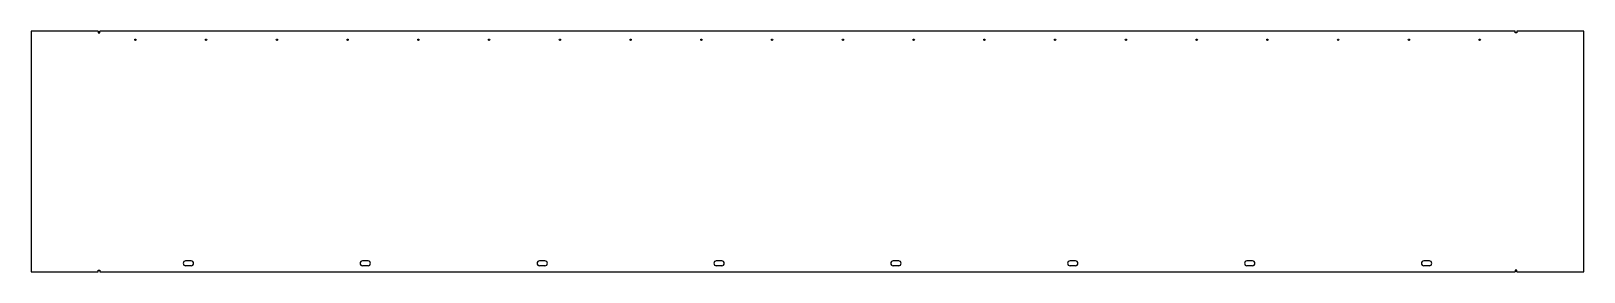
# Model space of a CAD drawing. Header units: inches. Extents: x -3879 to 627, y -680 to 18.
import ezdxf

# ---------------------------------------------------------------- set-up
doc = ezdxf.new("R2010")
doc.units = ezdxf.units.IN
doc.header["$MEASUREMENT"] = 0

msp = doc.modelspace()

# ---------------------------------------------------------------- linework, layer by layer
for p, q in [((-3879, 17.6), (-3879, -680.4)), ((-3684, 17.6), (-3879, 17.6)), ((-1626, 17.6), (-3679, 17.6)), ((427, 17.6), (-1626, 17.6)), ((627, 17.6), (432, 17.6)), ((627, -680.4), (627, 17.6)), ((-3414.3, -648.4), (-3430.4, -648.4)), ((-3414.3, -662.4), (-3430.4, -662.4)), ((-2901.1, -648.4), (-2917.2, -648.4)), ((-2901.1, -662.4), (-2917.2, -662.4)), ((-2387.8, -648.4), (-2403.9, -648.4)), ((-2387.8, -662.4), (-2403.9, -662.4)), ((-1874.6, -648.4), (-1890.7, -648.4)), ((-1874.6, -662.4), (-1890.7, -662.4)), ((-1361.3, -648.4), (-1377.4, -648.4)), ((-1361.3, -662.4), (-1377.4, -662.4)), ((-848.1, -648.4), (-864.2, -648.4)), ((-848.1, -662.4), (-864.2, -662.4)), ((-334.8, -648.4), (-350.9, -648.4)), ((-334.8, -662.4), (-350.9, -662.4)), ((178.4, -648.4), (162.3, -648.4)), ((178.4, -662.4), (162.3, -662.4)), ((-3879, -680.4), (-3684, -680.4)), ((-3679, -680.4), (-1626, -680.4)), ((-1626, -680.4), (427, -680.4)), ((432, -680.4), (627, -680.4))]:
    msp.add_line(p, q)
for points in [[(-3684, 17.6), (-3684, 12.6), (-3679, 12.6), (-3679, 17.6)], [(432, 17.6), (432, 12.6), (427, 12.6), (427, 17.6)], [(-3684, -680.4), (-3684, -675.4), (-3679, -675.4), (-3679, -680.4)], [(432, -680.4), (432, -675.4), (427, -675.4), (427, -680.4)]]:
    msp.add_lwpolyline(points)
for centre in [(-3576.3, -7.4), (-3371, -7.4), (-3165.7, -7.4), (-2960.4, -7.4), (-2755.1, -7.4), (-2549.8, -7.4), (-2344.5, -7.4), (-2139.2, -7.4), (-1933.9, -7.4), (-1728.6, -7.4), (-1523.3, -7.4), (-1318, -7.4), (-1112.7, -7.4), (-907.4, -7.4), (-702.1, -7.4), (-496.8, -7.4), (-291.5, -7.4), (-86.2, -7.4), (119.1, -7.4), (324.4, -7.4)]:
    msp.add_circle(centre, 2)
for centre, start, end in [((-3430.4, -655.4), 90, 270), ((-3414.3, -655.4), 270, 90), ((-2917.2, -655.4), 90, 270), ((-2901.1, -655.4), 270, 90), ((-2403.9, -655.4), 90, 270), ((-2387.8, -655.4), 270, 90), ((-1890.7, -655.4), 90, 270), ((-1874.6, -655.4), 270, 90), ((-1377.4, -655.4), 90, 270), ((-1361.3, -655.4), 270, 90), ((-864.2, -655.4), 90, 270), ((-848.1, -655.4), 270, 90), ((-350.9, -655.4), 90, 270), ((-334.8, -655.4), 270, 90), ((162.3, -655.4), 90, 270), ((178.4, -655.4), 270, 90)]:
    msp.add_arc(centre, 7, start, end)

doc.saveas('drawing.dxf')
